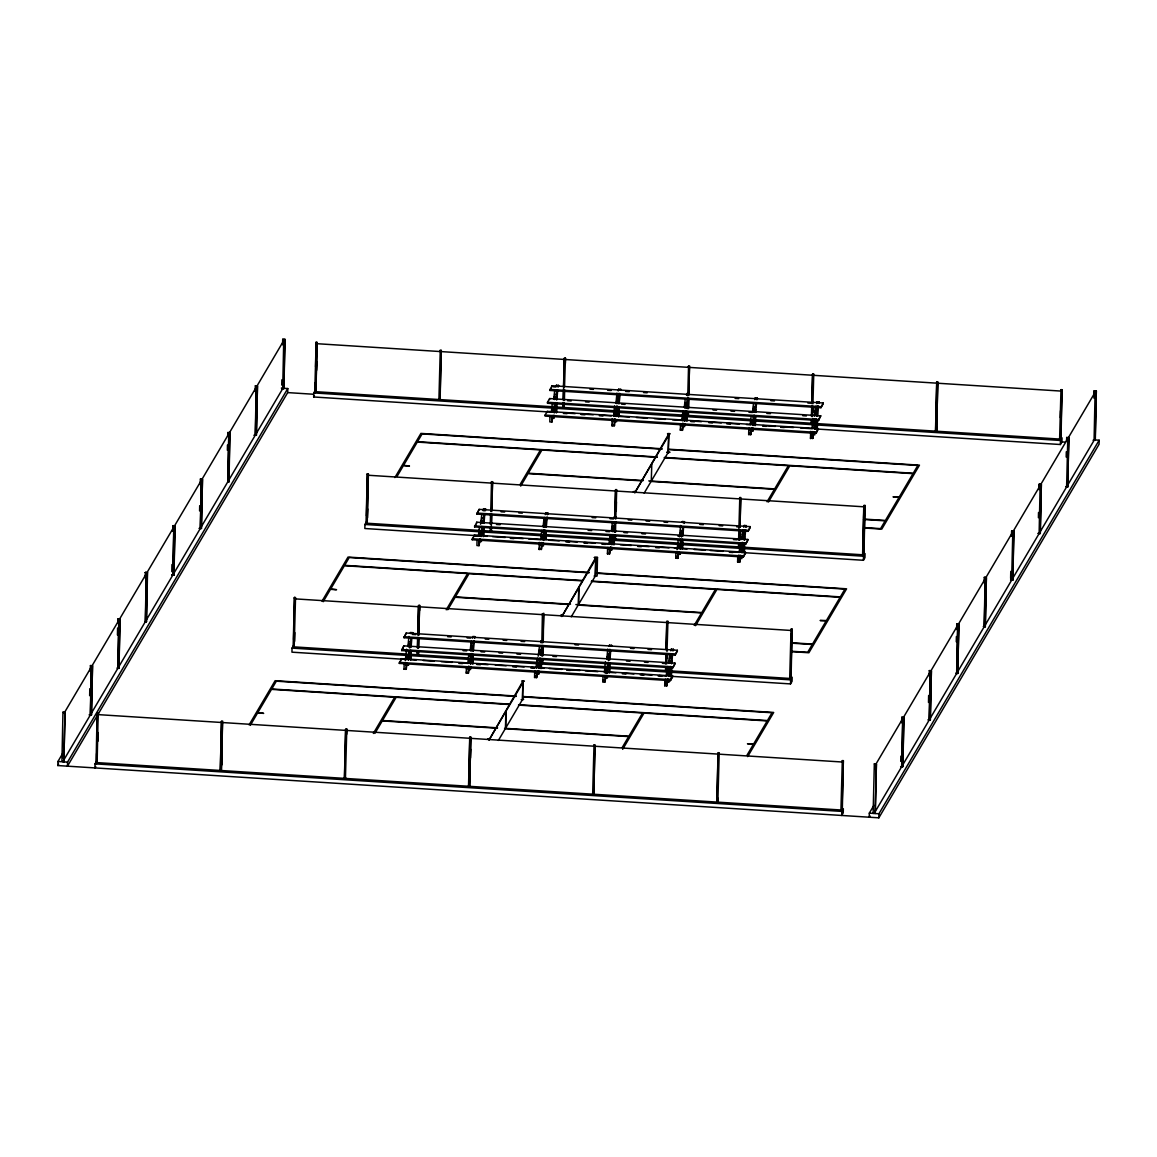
<?xml version="1.0" encoding="UTF-8"?>
<svg xmlns="http://www.w3.org/2000/svg" width="1157" height="1157" viewBox="0 0 1157 1157"><rect width="100%" height="100%" fill="white"/><g stroke="black" fill="none" stroke-linecap="round" stroke-linejoin="round"><path stroke-width="1.5" d="M1094.348 439.906L1099.15 440.21L1099.063 444.274L878.843 817.825L57.85 765.558L57.937 761.494L63.447 752.151M65.038 712.35L63.837 761.769L65.038 712.35L62.955 712.22L61.928 761.349M63.042 757.864L63.187 750.748M287.775 388.55L67.554 762.101L67.468 766.165L287.688 392.599L287.775 388.55L281.368 388.13M89.653 695.69L89.798 688.675M90.174 671.132L90.448 665.579L92.531 665.709L91.504 714.852L89.248 714.997M90.289 715.069L91.302 667.068L63.968 713.406M90.463 714.78L91.461 666.779M91.331 715.127L92.531 665.709M96.609 761.234L95.062 763.851L94.975 767.915L95.756 766.599M96.089 762.853L97.463 762.347L96.089 762.853L97.116 713.724L98.504 713.218M96.552 763.938L96.609 753.511M96.899 739.468L97.463 713.146M97.13 762.926L98.157 713.782L97.116 713.724M97.911 741.29L98.099 732.526M117.436 635.019L117.595 628.005M117.696 622.741L117.942 618.937L120.024 619.082L118.997 668.211L116.915 668.081M117.783 668.428L118.795 620.427L92.372 665.232M62.796 761.696L117.956 668.139L118.954 620.138L146.288 573.785L145.276 621.786L146.491 621.569L147.518 572.44L145.261 572.599L147.518 572.44M118.824 668.5L120.024 619.082M145.16 577.864L145.435 572.31M146.317 621.859L147.344 572.729M171.8 571.587L171.945 564.558M172.639 531.222L172.928 525.668L175.011 525.813L173.984 574.942L171.728 575.087M172.769 575.159L173.781 527.158L146.447 573.51L145.449 621.511L146.491 621.569M172.943 574.87L173.912 528.648M173.81 575.231L175.011 525.813M199.583 510.917L199.698 505.652M200.132 484.595L200.407 479.041L202.489 479.186L201.463 528.315L199.206 528.46M200.262 528.532L201.26 480.531L173.94 526.869M200.421 528.243L201.434 480.242L228.753 433.904L227.741 481.905L228.956 481.688L229.983 432.559L227.727 432.704L229.983 432.559M201.304 528.604L202.489 479.186M220.235 770.764L221.594 721.057L222.636 721.129L221.276 770.822L220.235 770.764L221.276 770.822M220.394 770.475L221.406 722.474L98.302 714.636M227.365 450.261L227.466 444.997M227.654 436.218L227.9 432.429M221.45 770.548L222.448 722.547L345.553 730.385L344.54 778.386M221.725 764.994L221.898 756.215M118.867 666.606L227.915 481.63L228.912 433.629L256.232 387.277L255.234 435.278M228.782 481.977L229.809 432.834M255.104 391.341L255.379 385.802L257.476 385.932L256.435 435.061L254.193 435.22L256.435 435.061M256.275 435.35L257.476 385.932M281.744 385.079L281.86 379.814M282.597 344.728L282.698 339.464L284.955 339.305L283.928 388.434L281.672 388.593L283.928 388.434M282.756 344.439L282.872 339.175M282.713 388.651L283.725 340.65L256.406 387.002L255.393 435.003L228.826 480.083M283.754 388.723L284.955 339.305M293.589 645.49L292.041 648.108L291.954 652.172L407.148 659.504M293.126 647.11L294.485 597.417L295.527 597.475L294.167 647.182L293.126 647.11L294.167 647.182M293.603 639.532L294.485 597.417M294.616 641.34L294.804 632.575M551.744 412.138L313.663 396.981L313.749 392.917L315.283 390.299L315.225 393.004M314.762 391.919L316.136 342.212L317.177 342.284L315.803 391.977L314.762 391.919L315.283 382.577M315.615 366.783L316.136 342.212M316.584 370.356L316.772 361.577M344.381 778.661L345.755 778.155L344.381 778.661L345.741 728.968L346.782 729.026L346.666 734.29M345.422 778.733L346.782 729.026M366.48 521.836L364.932 524.468L364.845 528.518L480.039 535.865M366.017 523.47L367.376 473.763L368.418 473.835L367.058 523.528L366.017 523.47L367.058 523.528M366.494 515.877L367.376 473.763M367.232 523.253L368.23 475.252L491.335 483.091M367.507 517.7L367.695 508.921M399.295 663.395L401.493 658.68L672.607 675.948L672.579 676.961L670.409 680.649L399.295 663.395L400.553 661.254M401.479 659.692L401.493 658.68M401.667 650.567L403.865 645.852L674.979 663.106L674.95 664.132L672.781 667.82L401.667 650.567L403.865 645.852M404.039 637.724L406.237 633.024L677.351 650.277L677.322 651.29L675.138 654.992L404.039 637.724L406.237 633.024M407.062 664.248L406.121 669.325L404.039 669.194L404.155 663.858M406.121 669.325L406.237 663.988M406.338 659.403L406.411 656.352L405.832 659.461M405.297 660.719L406.555 649.251M406.526 665.506L406.584 662.932M408.421 660.141L408.609 651.145M408.71 646.85L408.783 643.523L408.204 646.633M407.958 646.344L408.927 636.422M408.739 659.779L409.433 651.405M410.619 633.544L410.634 632.532L412.731 632.662L412.702 633.674M410.518 660.271L410.721 650.306M410.793 646.98L410.865 643.654L410.287 646.763M409.752 648.021L410.981 638.302M410.851 659.577L411.039 650.624M411.111 647.052L411.82 638.476M417.272 655.021L418.646 654.515L417.272 655.021L417.344 651.507M417.417 647.992L417.634 637.464M417.706 633.964L418.632 605.313L419.673 605.386L419.557 610.65M417.431 654.732L417.503 651.174M417.576 647.616L417.764 638.736M417.851 635.179L418.444 606.731L295.339 598.892M418.313 655.079L418.386 651.579M418.458 648.065L418.675 637.536M418.747 634.022L419.673 605.386M418.472 654.804L418.545 651.246M418.632 647.689L418.805 638.794M418.892 635.251L419.485 606.803L542.575 614.642M438.908 399.816L440.267 350.123L441.309 350.181L439.949 399.888L438.908 399.816L439.949 399.888M440.123 399.599L441.121 351.598L564.226 359.437L563.372 400.336M469.597 666.663L468.368 673.287L466.285 673.157L466.401 667.82M466.647 671.176L466.285 673.157M466.69 669.339L466.734 666.765M468.368 673.287L468.513 666.172M467.833 663.135L468.759 654.963M468.831 666.895L468.773 669.469L469.352 666.374M468.947 661.862L469.019 658.347M469.062 656.511L469.106 653.936M472.186 539.74L474.384 535.04L745.498 552.294L745.47 553.321L743.3 557.009L472.186 539.74L473.444 537.615M468.469 669.455L470.552 669.585L470.61 666.548M470.682 664.104L470.856 655.108M470.957 650.812L471.029 647.486L470.451 650.596M470.205 650.306L471.13 642.135M468.513 786.572L469.887 736.864L470.928 736.937L469.554 786.63L468.845 785.993M471 663.742L471.969 653.821M471.203 654.067L471.145 656.641L471.709 653.546M471.275 650.885L471.391 645.519M471.42 643.682L471.478 641.094M468.686 786.283L469.684 738.282L346.594 730.443M472.432 638.245L472.895 636.495L474.977 636.625L474.948 637.637M474.384 535.04L474.37 536.053L477.957 536.284M474.558 526.912L476.756 522.197L747.87 539.466L747.841 540.478L745.672 544.18L474.558 526.912L475.816 524.786M469.728 786.355L470.725 738.354L593.83 746.193M470.48 757.994L470.668 749.215M472.765 664.234L472.967 654.269M473.039 650.943L473.112 647.616L472.533 650.726M472.287 650.436L473.227 642.265M473.097 663.54L473.285 654.587M473.358 651.015L474.356 640.848M473.56 641.238L473.517 643.813L474.008 641.094M476.742 523.224L476.756 522.197M476.93 514.084L479.128 509.369L750.242 526.637L750.213 527.65L748.044 531.338L476.93 514.084L479.128 509.369M474.515 638.375L474.977 636.625M480.242 539.046L479.012 545.67L476.93 545.54L477.046 540.218M479.012 545.67L479.128 540.348M479.229 535.749L479.302 532.712L478.723 535.807M478.477 535.532L479.403 527.361M479.417 541.866L479.475 539.292M481.326 536.486L481.5 527.491M481.601 523.195L481.674 519.883L481.095 522.978M480.56 524.251L481.775 514.532M481.645 536.139L482.324 527.766M481.789 529.038L481.847 526.449M483.51 509.89L483.539 508.878L485.622 509.008L485.593 510.035M483.409 536.617L483.612 526.652M483.684 523.326L483.756 520.014L483.178 523.109M482.932 522.834L483.872 514.663M483.742 535.922L483.93 526.985M484.002 523.398L484.711 514.836M490.163 531.367L491.537 530.875L490.163 531.367L490.394 527.534M490.308 524.352L490.525 513.824M490.742 511.539L491.523 481.674L492.564 481.731L491.783 511.596M491.204 531.439L491.566 513.896M491.638 510.382L492.564 481.731M491.363 531.15L491.436 527.592M491.523 524.049L491.711 515.154M505.493 728.389L505.84 711.439L488.948 740.205L522.848 681.285L522.487 699.999L523.644 699.247M505.652 728.1L506.014 711.165L522.892 682.616M522.487 699.999L522.993 681.285C518.423 680.706 527.954 680.706 522.863 681.516M537.889 671.002L536.66 677.626L534.577 677.496L534.693 672.174M534.953 675.529L534.577 677.496M534.982 673.692L535.04 671.118M536.66 677.626L536.776 672.304M536.891 667.719L536.949 664.668L536.385 667.777M536.125 667.488L537.065 659.316M542.488 543.009L541.592 549.069L539.176 549.503L539.321 542.402M539.538 547.536L539.176 549.503M539.581 545.699L539.639 543.125M537.065 673.822L537.123 671.248M537.238 666.215L537.311 662.701M537.354 660.864L537.412 658.275M541.259 549.633L541.404 542.532M540.724 539.495L541.664 531.323M538.844 673.938L536.761 673.808L538.844 673.938L538.916 670.886M538.974 668.442L539.148 659.447M538.207 656.207L539.437 646.488M539.292 668.095L540.261 658.174M539.437 660.994L539.495 658.42M539.61 653.445L539.683 649.858M541.722 543.255L541.664 545.829L542.243 542.72M541.838 538.207L541.91 534.693M541.953 532.871L541.997 530.282M545.106 415.088L545.077 416.101L816.191 433.369L818.389 428.654L547.275 411.386L545.106 415.088L816.206 432.342L818.389 428.654M541.172 641.86L541.187 640.833L543.269 640.978L542.835 641.716M541.36 545.815L543.443 545.945L543.501 542.893M543.573 540.449L543.776 529.704M543.848 527.158L543.92 523.846L543.342 526.941M543.096 526.666L544.021 518.495M541.057 668.587L541.274 658.608M541.331 655.296L541.404 651.97L540.84 655.064M540.579 654.79L541.519 646.618M543.891 540.102L544.86 530.181M544.094 530.427L544.036 533.001L544.6 529.892M544.166 527.23L544.282 521.865M544.325 520.028L544.368 517.454M541.404 667.878L541.592 658.94M541.548 655.903L541.866 645.577M541.852 641.86L542.431 613.788L543.819 613.282L542.807 642.728L540.724 642.598L541.187 640.833M547.261 412.398L547.275 411.386M547.478 402.26L547.449 403.272L818.563 420.526L820.761 415.826L549.647 398.558L547.478 402.26L818.577 419.514L820.761 415.826M545.323 514.605L545.786 512.84L547.868 512.985L547.84 513.997M542.445 662.99L541.404 662.918L542.445 662.99L542.517 659.476M542.604 655.976L542.821 645.447M542.619 662.701L542.691 659.143M542.763 655.6L542.951 646.705M543.255 641.99L543.616 614.7L666.721 622.538L666.157 649.207M545.757 513.867L545.786 512.84M545.685 538.931L545.858 530.615M545.93 527.303L546.003 523.976L545.424 527.071M545.178 526.797L546.118 518.625M545.988 539.885L546.176 530.947M546.249 527.361L547.247 517.193M546.451 517.584L546.408 520.158L546.899 517.454M549.633 399.57L549.647 398.558M549.821 390.43L552.019 385.729L823.133 402.983L823.104 404.01L820.935 407.698L549.821 390.43L551.079 388.304M547.406 514.735L547.868 512.985M553.133 415.406L551.903 422.03L549.821 421.9L549.937 416.563M552.005 386.742L552.019 385.729M551.903 422.03L552.019 416.694M552.12 412.109L552.193 409.057L551.614 412.167M551.368 411.878L552.308 403.721M552.308 418.212L552.366 415.638M552.005 418.198L554.087 418.328L554.145 415.291M554.217 412.847L554.391 403.851M554.492 399.555L554.565 396.229L553.986 399.339M553.74 399.049L554.666 390.878M554.536 412.499L555.505 402.564M554.68 405.384L554.738 402.81M556.401 386.25L556.43 385.238L558.513 385.368L558.484 386.38M556.3 412.977L556.503 403.012M556.575 399.686L556.647 396.359L556.069 399.469M555.823 399.179L556.763 391.008M556.633 412.282L556.821 403.33M556.893 399.758L557.602 391.182M557.096 389.981L557.052 392.556L557.544 389.837M558.05 387.132L558.513 385.368M563.054 407.727L564.428 407.221L563.054 407.727L563.155 402.462M563.228 398.948L563.416 390.184M563.488 386.669L564.414 358.019L565.455 358.091L565.354 363.356M563.213 407.438L563.285 403.88M564.095 407.799L564.197 402.535M564.414 400.394L564.63 389.735M564.529 386.742L565.455 358.091M578.384 604.735L578.731 587.799L561.839 616.551L595.739 557.631L595.378 576.345L597.099 576.027L597.489 557.428L594.365 557.457L597.489 557.428M578.543 604.46L578.905 587.51L595.797 558.976M594.076 576.041L595.219 576.331L595.884 557.645M592.659 794.469L594.018 744.775L595.06 744.833L593.7 794.541L592.659 794.469L593.7 794.541M593.874 794.252L594.872 746.251L717.976 754.089L716.964 802.09L97.304 762.637M605.906 676.903L604.966 681.979L602.884 681.849L602.985 676.512M602.884 681.849L603.245 679.882M610.78 547.362L609.565 553.986L607.468 553.856L607.584 548.519M604.966 681.979L605.082 676.657M605.183 672.058L605.256 669.021L604.677 672.116M604.431 671.841L605.4 661.905M605.501 672.318L605.617 667.039M607.844 551.875L607.468 553.856M607.873 550.038L607.931 547.463M615.379 419.369L614.483 425.429L612.067 425.863L612.212 418.747M609.565 553.986L609.667 548.664M609.016 543.833L609.956 535.677M612.067 425.863L612.429 423.881M612.472 422.045L612.53 419.47M607.266 672.795L607.454 663.8M607.555 659.504L607.613 656.178L607.049 659.288M606.803 658.998L607.772 649.077M610.014 547.594L609.956 550.182L610.534 547.073M610.129 542.561L610.202 539.046M610.245 537.21L610.303 534.635M607.584 672.448L608.278 664.075M607.873 659.577L607.989 654.211M609.464 646.199L609.479 645.187L611.576 645.317L611.547 646.344M614.15 425.993L614.295 418.892M614.367 416.072L614.439 413.02L613.861 416.13M613.615 415.84L614.584 405.919M609.363 672.926L609.565 662.961M609.638 659.635L609.71 656.323L609.132 659.418M608.596 660.69L609.855 649.207M609.652 550.154L611.735 550.298L611.807 547.247M611.865 544.802L612.039 535.807M612.14 531.511L612.212 528.185L611.634 531.294M611.388 531.005L612.328 522.834M614.613 419.601L614.555 422.189L615.134 419.08M614.685 416.318L614.801 411.053M614.844 409.216L614.888 406.642M612.183 544.455L613.152 534.534M612.328 537.34L612.386 534.765M612.472 531.584L612.574 526.218M609.696 672.231L609.884 663.294M609.956 659.707L610.665 651.145M614.063 518.206L614.078 517.193L616.16 517.324L616.146 518.336M616.464 416.202L616.522 413.165L615.943 416.26M615.698 415.985L616.667 406.049M613.948 544.933L614.165 534.968M614.222 531.642L614.295 528.33L613.731 531.425M613.485 531.135L614.41 522.978M616.493 415.146L616.638 408.508M616.739 403.518L616.811 400.192L616.233 403.301M615.987 403.012L616.956 393.091M614.295 539.278L615.683 538.772L614.295 539.278L614.367 535.763M614.439 532.263L614.598 525.235M614.743 518.22L615.669 489.57L616.71 489.642L615.784 518.293M616.782 416.462L617.751 406.526M616.985 406.772L616.927 409.347L617.505 406.252M617.057 403.591L617.173 398.225M617.216 396.388L617.26 393.814M614.295 544.238L614.483 535.286M614.555 531.714L615.249 523.152M614.757 521.937L614.7 524.511L615.206 521.793M614.917 517.656L615.466 490.987L492.376 483.149M615.712 519.088L616.16 517.324M618.214 390.95L618.677 389.2L620.759 389.33L620.731 390.343M615.336 539.35L615.582 535.503M615.495 532.321L615.712 521.793M618.648 390.213L618.677 389.2M616.262 510.7L616.45 501.921M618.547 416.939L618.749 406.975M618.821 403.648L618.894 400.322L618.315 403.431M618.069 403.142L619.038 393.221M618.879 416.245L619.067 407.293M619.14 403.721L620.138 393.554M619.357 393.944L619.299 396.518L619.79 393.799M651.275 481.095L651.796 463.87L668.688 435.321M667.01 452.069L670.004 452.257L668.269 452.705L668.789 434.005L668.124 452.691L666.967 452.401M668.023 679.289L666.808 685.913L664.711 685.783L664.827 680.461M665.116 681.979L665.174 679.405M666.924 670.322L665.55 670.829L665.622 667.314M665.694 663.814L665.882 655.036M665.984 649.771L666.909 621.121L667.951 621.193L666.996 651.593M665.723 670.539L665.796 666.982M665.868 663.438L666.056 654.544M666.591 670.901L666.837 667.054M666.736 663.872L667.097 654.616M667.184 658.044L667.256 654.529M666.808 685.913L666.909 680.591M666.273 675.775L667.199 667.603M667.256 679.535L667.213 682.109L667.777 679.014M667.488 669.151L667.546 666.562M666.895 682.095L668.977 682.225L669.05 679.173M669.108 676.136L669.18 673.085L668.601 676.194M668.356 675.905L669.281 667.734M668.63 662.947L669.57 654.775M669.426 676.382L670.395 666.461M669.57 669.281L669.628 666.707M669.86 656.308L669.917 653.734M670.409 680.649L672.607 675.948M670.858 650.885L671.32 649.12L673.403 649.265L673.388 650.277M671.306 650.147L671.32 649.12M671.161 678.523L671.407 666.895M671.479 663.583L671.537 660.257L670.973 663.351M670.727 663.077L671.653 654.905M671.537 676.165L671.725 667.227M671.798 663.641L672.506 655.079M672 653.864L671.942 656.453L672.448 653.734M672.955 651.015L673.403 649.265M672.781 667.82L674.979 663.106M679.087 551.715L677.857 558.339L675.775 558.209L675.89 552.872M675.775 558.209L676.136 556.228M675.138 654.992L677.351 650.277M677.857 558.339L677.973 553.003M683.671 423.708L682.456 430.346L680.359 430.202L680.475 424.879M677.033 549.734L678.248 540.015M680.735 428.235L680.359 430.202M680.764 426.398L680.822 423.824M678.262 554.521L678.32 551.947M678.392 548.664L678.508 543.4M682.456 430.346L682.601 423.231M682.673 420.425L682.731 417.373L682.167 420.483M681.921 420.193L682.847 412.022M680.157 549.156L680.345 540.16M680.446 535.865L680.518 532.538L679.94 535.648M679.405 536.906L680.663 525.437M682.905 423.954L682.847 426.528L683.425 423.433M682.992 420.671L683.093 415.406M683.136 413.57L683.194 410.995M680.475 548.794L681.169 540.42M680.634 541.693L680.678 539.119M680.764 535.937L680.88 530.571M682.355 522.559L682.37 521.547L684.467 521.677L684.438 522.689M682.543 426.514L684.626 426.644L684.698 423.607M684.756 421.162L684.93 412.167M685.031 407.871L685.103 404.545L684.539 407.64M684.279 407.365L685.219 399.194M682.254 549.286L682.456 539.321M682.529 535.995L682.601 532.668L682.023 535.778M681.487 537.036L682.702 527.317M685.074 420.801L686.043 410.88M685.277 411.125L685.219 413.7L685.797 410.59M682.587 548.592L682.775 539.639M682.847 536.067L683.556 527.491M685.363 407.944L685.465 402.564M686.506 395.304L686.969 393.554L689.051 393.684L689.037 394.696M684.004 523.427L684.467 521.677M686.954 394.566L686.969 393.554M686.839 421.293L687.056 411.328M687.128 408.002L687.186 404.675L686.622 407.785M686.376 407.495L687.301 399.324M687.186 420.598L687.374 411.646M687.345 408.609L687.489 401.595M687.648 398.297L687.591 400.872L688.097 398.153M687.764 395.795L688.56 365.93L689.601 365.988L688.603 395.434M688.227 415.696L687.186 415.638L688.227 415.696L688.314 412.181M688.386 408.681L688.603 398.153M688.401 415.406L688.473 411.863M688.545 408.305L688.733 399.411M688.849 394.074L689.413 367.405L812.503 375.244L811.91 403.692M716.805 802.38L718.164 752.672L719.206 752.744L717.846 802.437L716.805 802.38L718.179 801.873L718.251 798.373M740.914 555.649L739.699 562.273L737.616 562.143L737.718 556.806M738.065 555.75L738.007 558.325L738.585 555.23M739.815 546.683L738.441 547.174L738.687 543.342M738.585 540.16L739.8 497.481L740.842 497.539L739.93 526.189M739.482 547.247L739.554 543.732M739.627 540.232L739.858 529.704M739.656 546.957L739.728 543.414M739.8 539.856L740.147 530.889M740.061 527.404L740.654 498.956L863.758 506.795M739.699 562.273L739.844 555.172M739.164 552.12L740.09 543.964M740.147 555.881L740.104 558.469L740.668 555.36M740.379 545.497L740.437 542.922M739.786 558.441L741.868 558.571L741.941 555.534M741.999 552.482L742.071 549.445L741.492 552.54M741.247 552.265L742.216 542.329M741.536 539.292L742.461 531.121M742.317 552.742L743.286 542.807M742.519 543.052L742.461 545.627L743.04 542.532M742.808 530.094L742.751 532.668L743.257 529.949M743.749 527.245L744.211 525.48L746.294 525.611L746.279 526.623M743.3 557.009L745.498 552.294M744.197 526.493L744.211 525.48M744.081 553.22L744.298 543.255M744.37 539.929L744.428 536.602L743.864 539.712M743.618 539.422L744.544 531.265M744.428 552.525L744.616 543.573M744.689 540.001L745.687 529.834M744.891 530.224L744.833 532.798L745.339 530.08M745.846 527.375L746.294 525.611M745.672 544.18L747.87 539.466M751.978 428.061L750.748 434.685L748.666 434.555L748.781 429.233M749.027 432.588L748.666 434.555M749.071 430.751L749.114 428.177M748.044 531.338L750.242 526.637M750.748 434.685L750.864 429.363M750.965 424.764L751.038 421.727M750.213 424.547L751.139 416.375M751.153 430.881L751.211 428.307M751.327 423.26L751.399 419.745M752.932 430.997L750.835 430.867L752.932 430.997L752.99 427.945M753.062 425.501L753.236 416.506M753.337 412.21L753.409 408.898L752.831 411.993M752.585 411.704L753.511 403.547M753.366 425.154L754.35 415.233M753.525 418.053L753.583 415.464M753.655 412.282L753.771 406.917M754.812 399.657L755.275 397.892L757.358 398.022L757.329 399.049M755.246 398.919L755.275 397.892M755.145 425.631L755.347 415.667M755.42 412.355L755.492 409.028L754.914 412.123M754.668 411.849L755.608 403.677M755.478 424.937L755.666 415.999M755.738 412.413L756.447 403.851M755.897 405.21L755.94 402.636M756.895 399.787L757.358 398.022M789.696 678.725L791.055 629.032L792.097 629.09L791.07 678.233L789.696 678.725L791.07 678.233M790.795 641.311L790.94 634.296M790.52 683.917L790.607 679.853L792.155 677.235L792.068 681.299L790.52 683.917L671.725 676.353M790.737 678.797L792.097 629.09M813.805 431.995L812.923 438.055L810.507 438.489L810.652 431.387M810.507 438.489L811.722 431.865M810.956 432.111L810.898 434.685L811.476 431.59M811.332 423.534L812.706 423.028L811.332 423.534L811.404 420.02M811.476 416.52L811.693 405.991M811.78 402.477L812.691 373.827L813.747 373.899L812.952 403.764M811.505 423.245L811.578 419.702M811.65 416.144L811.838 407.25M812.373 423.607L812.619 419.76M812.518 416.578L812.749 406.049M812.937 412.499L813.038 407.235M812.59 438.633L812.735 431.518M812.055 428.48L813.024 418.559M813.038 432.241L812.995 434.815L813.559 431.72M813.328 419.282L813.27 421.857L813.848 418.747M813.009 434.237L814.759 434.931L814.832 431.879M814.89 428.842L814.962 425.79L814.383 428.9M814.138 428.611L815.107 418.689M814.427 415.652L815.352 407.481M815.208 429.088L816.177 419.167M815.41 419.413L815.367 421.987L815.931 418.877M815.699 406.44L815.642 409.014L816.148 406.309M816.191 433.369L816.206 432.342M816.654 403.591L817.102 401.841L819.185 401.971L819.17 402.983M817.088 402.853L817.102 401.841M817.016 427.916L817.189 419.615M817.261 416.289L817.334 412.962L816.755 416.072M816.509 415.782L817.478 405.861M817.319 428.885L817.507 419.933M817.58 416.361L818.577 406.179M817.782 406.57L817.724 409.159L818.23 406.44M818.563 420.526L818.577 419.514M820.935 407.698L823.133 402.983M840.937 810.276L842.31 760.583L843.352 760.641L842.325 809.784L840.937 810.276L842.325 809.784M841.717 788.655L841.833 783.39M841.79 811.404L841.717 815.468L843.251 812.836L843.337 808.786L841.79 811.404L95.062 763.851M841.978 810.348L843.352 760.641M862.587 555.085L863.946 505.378L864.988 505.45L863.961 554.579L862.92 554.521M863.715 508.574L862.746 554.796L681.516 543.255M863.686 517.671L863.831 510.642M863.411 560.277L863.498 556.213L865.046 553.581L864.959 557.645L863.411 560.277L744.616 552.699M863.628 555.158L864.988 505.45M873.897 805.373L869.312 813.154L869.225 817.218L870.006 815.902M876.413 764.01L875.227 813.429L876.413 764.01L874.33 763.88L873.13 813.299L874.186 813.357M875.271 768.638L875.357 765.081L902.677 718.728L901.665 766.729M878.843 817.825L878.93 813.761L1099.15 440.21M900.739 761.393L900.855 756.128M901.549 722.792L901.824 717.239L903.906 717.369L902.879 766.513L900.623 766.657M902.72 766.787L903.906 717.369M928.493 702.473L928.637 695.458M929.201 675.876L929.317 670.612L931.399 670.742L930.373 719.871L928.116 720.03M929.158 720.088L930.17 672.087L902.85 718.439L901.838 766.44L902.879 766.513M929.331 719.813L930.3 673.591M935.478 431.445L936.837 381.738L937.879 381.81L936.519 431.503L935.811 430.867M930.199 720.16L931.399 670.742M936.924 427.425L936.519 431.503M956.275 641.802L956.391 636.538M956.535 629.524L956.81 623.97L958.893 624.1L957.692 673.519L956.651 673.461L957.663 625.46L930.344 671.812M957.822 625.17L956.825 673.172L875.256 811.534M957.692 673.519L958.893 624.1M984.029 582.882L984.303 577.343L986.386 577.473L985.359 626.602L983.276 626.472M984.144 626.819L985.157 578.818L958.734 623.623M957.736 671.624L984.318 626.544L985.316 578.543L1012.635 532.191M985.186 626.892L986.386 577.473M1010.625 578.37L1010.77 571.356M1011.507 536.255L1011.623 530.991L1013.879 530.846L1012.838 579.975L1010.596 580.134L1012.838 579.975M1011.681 535.98L1011.782 530.716M1011.637 580.192L1012.809 531.916L1040.129 485.578L1039.116 533.579M1012.679 580.264L1013.879 530.846M1038.408 517.714L1038.523 512.45M1039 489.642L1039.102 484.378L1041.358 484.219L1040.331 533.348L1038.075 533.507M1039.16 489.353L1039.275 484.089M1040.157 533.637L1041.358 484.219M1059.61 439.342L1060.983 389.649L1062.025 389.707L1060.998 438.836L1059.61 439.342L1060.998 438.836M1060.391 417.72L1060.535 410.706M1060.391 444.519L1060.477 440.47L1062.025 437.838L1061.938 441.902L1060.391 444.519L816.885 429.016M1060.665 439.414L1062.025 389.707M1066.19 457.044L1066.306 451.78M1066.523 441.251L1066.768 437.462L1068.851 437.592L1067.651 487.01L1066.609 486.952L1067.781 438.662L1095.101 392.324L1094.088 440.325M1066.682 440.976L1066.768 437.462M1067.651 487.01L1068.851 437.592M1093.929 398.138L1094.074 391.124L1096.33 390.965L1095.303 440.108L1093.047 440.253M1094.175 394.349L1094.247 390.835M1095.129 440.383L1096.33 390.965M407.669 659.302L408.537 654.66L406.44 654.515M407.915 659.591L408.493 656.482M480.56 535.662L481.428 531.005L479.331 530.875M480.806 535.951L481.384 532.842M469.916 663.265L470.783 658.622L468.686 658.478M470.161 663.554L470.74 660.459M553.451 412.008L554.319 407.365L552.222 407.235M553.697 412.297L554.275 409.202M542.807 539.625L543.674 534.968L541.577 534.838M543.052 539.914L543.631 536.805M538.743 654.934L539.321 651.839M538.222 667.618L539.075 662.961L536.993 662.831M538.468 667.907L539.032 664.798M541.765 649.988L542.358 646.792M611.113 543.978L611.966 539.321L609.884 539.191M611.359 544.253L611.923 541.158M606.225 673.519L607.367 667.314L605.285 667.184M606.76 672.246L607.338 669.151M684.004 420.324L684.857 415.667L682.775 415.537M684.25 420.613L684.814 417.503M687.562 402.708L688.444 397.892M677.568 548.476L678.147 545.366L678.074 548.418L674.43 548.23M679.405 548.317L680.273 543.674L678.176 543.53M679.651 548.606L680.229 545.497M665.94 679.159L664.711 685.783M666.519 676.05L667.083 672.955M667.459 670.973L668.023 667.878M668.891 663.221L669.455 660.126M669.816 658.145L670.409 654.949M752.296 424.677L753.164 420.02L751.067 419.89M752.542 424.966L753.12 421.857M738.831 555.519L737.616 562.143M739.41 552.41L739.974 549.315M740.35 547.333L740.914 544.238M741.782 539.581L742.346 536.472M742.707 534.505L743.3 531.294M812.301 428.77L812.865 425.66M813.241 423.693L813.805 420.584M814.673 415.927L815.237 412.832M815.613 410.851L816.191 407.654M651.622 464.159L634.73 492.911L668.703 434.092C664.234 433.282 673.721 433.456 668.645 434.222M62.955 712.22L64.879 712.625M90.448 665.579L92.372 665.998M117.942 618.937L119.851 619.357M172.928 525.668L174.837 526.088M200.407 479.041L202.33 479.461M255.379 385.802L257.302 386.221M57.85 765.558L58.617 764.242M256.304 433.456L282.887 388.376M313.663 396.981L314.429 395.665M249.102 724.861L275.135 680.706L516.311 696.066M321.993 601.221L348.026 557.067L589.202 572.426M394.884 477.566L420.917 433.412L662.093 448.771M250.302 725.338L257.592 712.972L263.666 713.363L257.823 712.567L271.505 689.37L394.696 697.223L373.349 733.451M323.193 601.698L330.483 589.332L336.571 589.708L330.714 588.927L344.396 565.73L467.587 573.568L446.24 609.797M396.996 476.51L403.374 465.678L409.462 466.069L403.605 465.288L417.287 442.09L540.478 449.928L520.014 484.653M410.2 633.269L410.634 632.532M483.539 508.878L483.076 510.642L485.159 510.772L485.622 509.008M556.43 385.238L555.967 386.988L553.321 386.828M412.282 633.4L412.731 632.662M404.039 669.194L406.454 668.746M374.897 733.379L382.258 720.912L497.351 728.245M447.788 609.725L455.149 597.258L568.449 604.475M520.693 486.085L528.04 473.618L641.34 480.835M620.326 390.068L620.759 389.33M614.584 421.596L616.667 421.727M614.078 517.193L613.615 518.958L610.043 518.726M688.617 394.421L689.051 393.684M561.94 615.235C566.279 615.654 556.98 615.9 561.926 614.989M634.817 491.349C629.914 492.26 639.069 492.014 634.831 491.58M498.378 740.451L522.545 699.45M571.269 616.797L595.436 575.81M644.16 493.157L668.327 452.156M609.045 645.924L609.479 645.187M681.936 522.284L682.37 521.547M611.127 646.069L611.576 645.317M818.751 402.708L819.185 401.971M622.206 747.538L628.641 736.604L504.553 728.693M694.186 625.416L701.532 612.95L577.444 605.053M767.077 501.776L774.423 489.31L650.335 481.399M622.654 749.317L644.015 713.102L767.207 720.941L753.54 744.139L747.465 743.749L753.308 744.529L746.916 755.362M695.545 625.677L716.906 589.448L840.098 597.301L826.431 620.499L820.111 620.499L826.199 620.89L812.518 644.087L791.099 642.728M768.436 502.037L789.797 465.808L913.003 473.647L899.322 496.845L893.002 496.859L899.09 497.25L885.409 520.448L863.99 519.074M747.668 756.606L773.7 712.452L523.514 696.528M874.33 763.88L876.254 764.3M901.824 717.239L903.747 717.658M929.317 670.612L931.24 671.031M956.81 623.97L958.734 624.39M984.303 577.343L986.227 577.748M1040.288 485.289L1067.607 438.951M985.229 624.997L1066.768 486.663M1067.68 485.116L1094.262 440.036L1095.303 440.108M489.035 738.643C484.19 739.569 493.345 739.294 489.049 738.875M282.698 339.464L284.781 339.594M1094.074 391.124L1096.171 391.254M315.789 342.776L316.844 342.848M439.935 350.687L440.976 350.759M564.081 358.598L565.122 358.656M688.227 366.494L689.268 366.567M812.359 374.405L813.4 374.463M936.505 382.302L937.546 382.374M1060.651 390.213L1061.692 390.271M440.079 351.54L316.989 343.701L315.977 391.702L552.511 406.758M565.267 359.509L688.357 367.348M813.545 375.316L936.649 383.155L935.637 431.156L754.407 419.615M1060.795 391.066L937.691 383.227L936.678 431.228L1059.783 439.067M589.896 389.157L593.44 389.374M607.599 390.285L611.142 390.502M625.662 391.428L629.249 391.659M643.567 392.57L647.139 392.802M735.129 398.398L738.701 398.63M770.952 400.684L774.467 400.9M807.861 403.026L811.375 403.258M549.85 389.417L820.949 406.685M554.593 394.392L556.691 394.523M616.84 398.355L618.937 398.5M685.146 402.708L687.229 402.838M753.438 407.062L755.521 407.192M815.28 410.995L817.363 411.125M567.581 400.712L571.182 400.944M585.543 401.855L589.13 402.086M621.454 404.14L625.04 404.372M713.016 409.983L716.602 410.2M730.964 411.125L734.565 411.342M748.926 412.268L752.513 412.485M766.874 413.411L770.461 413.627M802.784 415.696L806.371 415.927M1066.595 437.751L1068.678 437.881M556.083 406.989L614.208 410.692M617.78 410.923L683.787 415.117M687.359 415.349L750.85 419.384M614.483 411.198L616.565 411.328M812.908 423.824L814.991 423.954M313.749 392.917L551.831 408.074M555.432 408.305L614.96 412.094M618.561 412.326L683.498 416.462M687.113 416.694L752.036 420.83M755.651 421.061L813.371 424.735M816.972 424.966L1060.477 440.47M287.688 392.599L313.489 394.248M1061.938 441.902L1065.366 442.119M564.37 412.948L575.188 413.627M580.612 413.975L593.237 414.785M600.44 415.233L611.272 415.927M618.489 416.39L629.307 417.07M636.524 417.532L647.341 418.227M654.558 418.689L665.376 419.369M672.593 419.832L683.411 420.526M690.628 420.974L701.446 421.669M708.663 422.131L721.288 422.927M726.697 423.274L739.323 424.084M746.54 424.547L750.155 424.778M762.781 425.574L775.407 426.383M780.816 426.731L793.442 427.526M800.658 427.989L811.476 428.683M563.416 413.439L567.017 413.656M581.378 414.582L584.965 414.799M599.326 415.725L602.913 415.956M690.888 421.553L694.489 421.784M708.851 422.695L712.437 422.927M726.798 423.838L730.385 424.069M762.709 426.123L766.296 426.355M780.657 427.266L784.258 427.497M612.4 425.284L614.483 425.429M810.84 437.925L812.923 438.055M669.296 449.234L919.482 465.157L881.779 529.111L863.787 527.968M661.862 449.162L422.117 433.904L417.518 441.685L657.263 456.957M669.064 449.625L917.819 465.461L913.235 473.256L664.48 457.405M657.046 457.348L541.939 450.015L528.272 473.213L643.379 480.545M664.248 457.81L788.336 465.707L774.669 488.905L648.773 480.893M1039.102 484.378L1041.199 484.508M1065.727 486.591L1067.824 486.735M367.044 474.327L368.085 474.399M491.19 482.238L492.231 482.31M615.322 490.149L616.377 490.206M739.468 498.045L740.509 498.117M863.614 505.956L864.655 506.014M616.522 491.06L739.612 498.898M863.541 519.464L885.177 520.838L880.578 528.633L864.366 527.592M1011.623 530.991L1013.706 531.135M227.915 481.63L228.956 481.688M1038.248 533.218L1040.331 533.348M501.082 511.784L504.626 512.016M518.784 512.913L522.313 513.144M592.138 517.584L595.725 517.815M628.237 519.883L631.809 520.115M646.127 521.026L649.699 521.243M664.017 522.154L667.603 522.385M699.826 524.439L703.34 524.671M719.148 525.668L722.662 525.9M736.72 526.797L740.234 527.014M476.944 513.072L748.058 530.325M481.702 518.047L483.785 518.177M543.949 522.009L546.046 522.14M612.255 526.348L614.338 526.493M680.547 530.701L682.63 530.832M742.389 534.635L744.472 534.78M496.483 524.483L500.084 524.7M588.06 530.311L591.646 530.542M606.008 531.453L609.594 531.685M623.956 532.596L627.557 532.827M641.918 533.739L645.505 533.97M677.828 536.024L681.415 536.255M733.48 539.567L737.067 539.798M474.587 525.9L745.687 543.168M366.19 523.181L479.62 530.412M483.192 530.629L541.317 534.332M544.889 534.563L610.896 538.772M614.468 538.988L677.944 543.038M740.017 547.478L742.1 547.608M364.932 524.468L480.126 531.801M483.727 532.032L541.317 535.691M544.918 535.922L609.71 540.044M613.311 540.276L678.118 544.412M681.704 544.629L863.498 556.213M483.64 536.081L487.242 536.313M492.636 536.66L505.233 537.47M510.642 537.803L523.239 538.612M528.633 538.96L541.23 539.755M548.432 540.218L559.236 540.898M566.438 541.36L577.227 542.055M584.43 542.503L595.233 543.197M602.435 543.645L609.638 544.108M620.427 544.802L631.23 545.482M638.433 545.945L649.222 546.639M656.424 547.087L669.021 547.897M681.632 548.693L687.027 549.04M694.229 549.503L705.018 550.182M710.427 550.53L723.024 551.325M730.226 551.788L739.222 552.366M510.28 538.338L513.867 538.569M565.932 541.881L569.519 542.112M583.895 543.023L587.481 543.255M601.842 544.166L605.429 544.397M637.753 546.451L641.34 546.683M655.701 547.594L659.302 547.825M729.315 552.279L732.902 552.511M472.215 538.728L743.315 555.996M479.446 541.274L481.529 541.404L479.099 541.852M676.107 557.631L678.19 557.761M199.38 528.185L201.463 528.315M596.405 572.874L846.591 588.812L808.888 652.75L790.896 651.608M588.971 572.802L349.226 557.544L344.627 565.339L582.564 580.481M596.173 573.265L844.928 589.101L840.344 596.896L591.589 581.06M582.361 580.886L469.048 573.67L455.381 596.867L570.488 604.2M591.357 581.45L715.445 589.361L701.778 612.559L575.882 604.533M171.901 574.812L173.984 574.942M984.318 626.544L985.359 626.602M294.153 597.981L295.194 598.039M418.299 605.878L419.34 605.95M542.431 613.788L543.486 613.861M666.577 621.699L667.618 621.757M790.723 629.596L791.764 629.668M667.763 622.611L790.867 630.449M790.65 643.104L812.286 644.492L807.687 652.273L791.475 651.246M412.268 634.412L415.811 634.643M447.658 636.668L451.201 636.9M467.124 637.912L470.653 638.129M485.246 639.069L488.833 639.286M503.15 640.211L506.723 640.428M521.04 641.34L524.627 641.571M575.029 644.782L578.601 645.013M630.449 648.31L633.964 648.527M648.021 649.424L651.536 649.655M404.053 636.712L675.167 653.98M955.783 673.114L957.866 673.244M408.811 641.687L410.894 641.817M471.058 645.649L473.141 645.78M539.364 650.003L541.447 650.133M607.656 654.356L609.739 654.486M669.498 658.29L671.581 658.42M463.089 650.639L466.69 650.87M481.052 651.781L484.638 652.013M499 652.924L502.601 653.155M516.962 654.067L520.549 654.298M552.872 656.352L556.459 656.583M626.472 661.037L630.073 661.269M644.435 662.18L648.021 662.411M662.383 663.323L665.984 663.554M401.696 649.54L672.795 666.808M293.285 646.835L406.729 654.052M410.301 654.284L468.426 657.986M471.998 658.203L538.005 662.411M541.577 662.643L605.053 666.678M608.625 666.909L789.855 678.45M667.126 671.118L669.209 671.248M292.041 648.108L407.235 655.441M410.836 655.672L468.426 659.345M472.027 659.577L536.819 663.699M540.42 663.93L605.212 668.052M608.813 668.283L790.607 679.853M410.749 659.736L416.144 660.083M423.346 660.531L434.15 661.226M441.352 661.688L452.141 662.368M459.343 662.831L468.339 663.395M477.349 663.973L488.138 664.668M495.341 665.116L506.144 665.81M513.346 666.273L524.135 666.953M531.338 667.415L536.732 667.763M540.333 667.979L543.935 668.211M549.344 668.558L561.94 669.368M567.335 669.701L579.932 670.51M585.341 670.858L597.938 671.653M608.727 672.347L615.929 672.795M623.131 673.258L633.935 673.952M641.137 674.401L651.926 675.095M659.128 675.543L666.331 676.006M458.924 663.351L462.525 663.583M476.886 664.494L480.473 664.725M512.797 666.779L516.384 667.01M530.745 667.922L534.332 668.153M566.655 670.221L570.242 670.438M604.359 672.622L607.946 672.839M622.307 673.764L625.908 673.981M640.269 674.907L643.856 675.124M658.217 676.05L661.818 676.281M399.324 662.383L670.424 679.636M406.555 664.928L408.638 665.058L406.208 665.492M603.216 681.285L605.299 681.415M117.956 668.139L118.997 668.211M928.29 719.741L930.373 719.871M516.08 696.456L276.335 681.184L271.736 688.979L509.673 704.136M523.282 696.919L772.037 712.755L767.453 720.536L518.698 704.7M509.47 704.526L396.157 697.309L382.49 720.507L497.597 727.84M518.466 705.105L642.554 713.001L628.887 736.199L504.785 728.303M221.262 721.621L222.303 721.693M345.408 729.532L346.449 729.59M469.54 737.428L470.581 737.501M593.686 745.339L594.727 745.412M717.832 753.25L718.873 753.308M841.963 761.147L843.019 761.219M719.018 754.162L842.108 762M89.422 714.708L91.504 714.852M718.005 802.163L841.11 810.001M62.97 761.407L64.011 761.48M57.937 761.494L67.554 762.101M869.312 813.154L878.93 813.761M522.328 699.985L521.185 699.696M605.4 677.583L607.483 677.713L605.4 677.583M678.291 553.943L680.374 554.073L678.291 553.943"/></g></svg>
